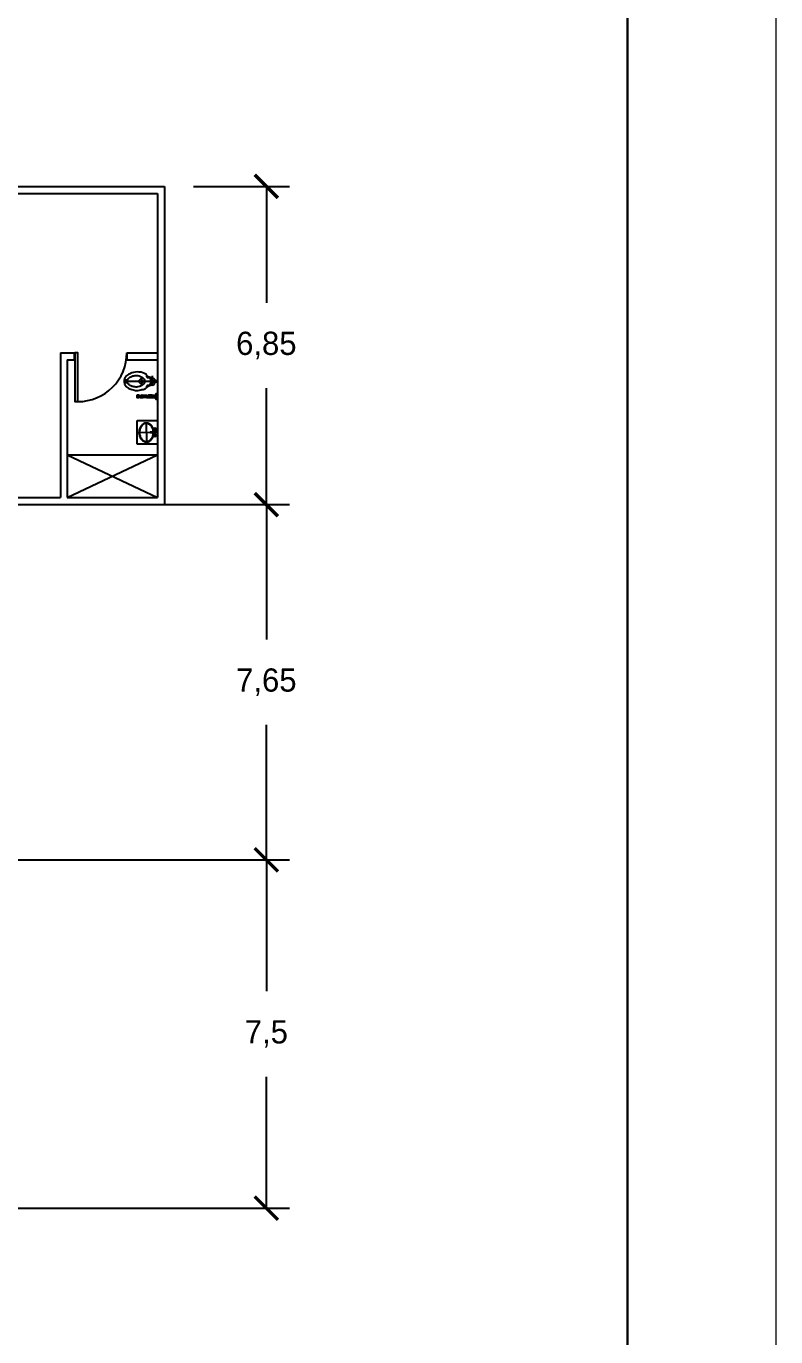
# Model space of a CAD drawing. Header units: millimetres. Extents: x -1615 to -538, y 177 to 397.
# Drawn here: x -1092.29 to -1076.14, y 209.04 to 237.26 of the extents above; entities that cross this region are included whole.
import ezdxf

# ---------------------------------------------------------------- set-up
doc = ezdxf.new("R2010")
doc.units = ezdxf.units.MM
for name, color, linetype in [('MUEBLES', 9, 'Continuous'), ('MUROS', 1, 'Continuous'), ('MUROS2', 9, 'Continuous')]:
    doc.layers.add(name, color=color, linetype=linetype)
doc.layers.add('muros bajos', color=252, linetype='Continuous', lineweight=20)
doc.styles.get("Standard").update_dxf_attribs({"font": 'stylu.ttf'})
doc.dimstyles.new('ISO-25', dxfattribs={"dimtxt": 0.5, "dimasz": 0.5, "dimexe": 0.5, "dimexo": 0.625, "dimtad": 0, "dimtih": 1, "dimtoh": 1, "dimtxsty": 'Standard', "dimblk": 'ARCHTICK', "dimcen": 2.5, "dimadec": 0, "dimazin": 0, "dimtfac": 1, "dimtmove": 0, "dimatfit": 3, "dimfxl": 0, "dimarcsym": 0})

# ---------------------------------------------------------------- blocks, each defined once
blk = doc.blocks.new('OVALIN')
for p, q in [((0, -0.482), (0, 0)), ((0.27, -0.267), (-0.27, -0.267)), ((0.11, -0.04), (-0.11, -0.04))]:
    blk.add_line(p, q)
blk.add_lwpolyline([(0.017, -0.071, -0.057947), (0.094, -0.084, -0.080358), (0.171, -0.123, -0.109726), (0.229, -0.189, -0.129522), (0.25, -0.266, -0.129491), (0.229, -0.343, -0.109705), (0.171, -0.409, -0.080358), (0.094, -0.448, -0.070455), (0, -0.462, -0.070437), (-0.094, -0.448, -0.080344), (-0.171, -0.409, -0.109805), (-0.23, -0.343, -0.12938), (-0.25, -0.266, -0.129412), (-0.23, -0.189, -0.109828), (-0.171, -0.123, -0.080344), (-0.094, -0.084, -0.058052), (-0.017, -0.071, -0.05693)], format="xyb")
at = {"elevation": 0.472}
blk.add_lwpolyline([(0.016, -0.081, -0.057902), (0.091, -0.094, -0.080358), (0.165, -0.131, -0.109781), (0.221, -0.194, -0.129604), (0.24, -0.266, -0.129578), (0.221, -0.338, -0.109763), (0.165, -0.401, -0.080358), (0.091, -0.438, -0.070455), (0, -0.452, -0.070437), (-0.091, -0.438, -0.080344), (-0.165, -0.401, -0.109849), (-0.221, -0.338, -0.129486), (-0.24, -0.266, -0.129512), (-0.221, -0.194, -0.109867), (-0.165, -0.131, -0.080344), (-0.091, -0.094, -0.058006), (-0.016, -0.081, -0.05693)], format="xyb", dxfattribs=at)
for points in [[(-0.105, -0.04, 0.119733), (-0.08, -0.065, 0.119733), (-0.055, -0.04, 0.119733), (-0.08, -0.014, 0.119733)], [(0.105, -0.04, -0.119733), (0.08, -0.065, -0.119733), (0.055, -0.04, -0.119733), (0.08, -0.014, -0.119733)]]:
    blk.add_lwpolyline(points, format="xyb", close=True)
blk.add_lwpolyline([(-0.02, -0.007), (-0.013, -0.157), (0.012, -0.157), (0.02, -0.007)], close=True)
for centre, radius in [((-0.08, -0.04), 0.03), ((-0.08, -0.04), 0.00268), ((0, -0.266, 0.472), 0.0157), ((0.08, -0.04), 0.03), ((0.08, -0.04), 0.00268)]:
    blk.add_circle(centre, radius)
blk = doc.blocks.new('_ArchTick')
at = {"color": 0, "linetype": 'ByBlock', "const_width": 0.15}
blk.add_lwpolyline([(-0.5, -0.5), (0.5, 0.5)], dxfattribs=at)
blk = doc.blocks.new('*D276')
at = {"color": 0, "lineweight": -2}
for p, q in [((-1088.685, 233.814), (-1086.615, 233.814)), ((-1087.115, 233.814), (-1087.115, 231.309)), ((-1087.115, 226.964), (-1087.115, 229.469)), ((-1088.685, 226.964), (-1086.615, 226.964))]:
    blk.add_line(p, q, dxfattribs=at)
at = {"layer": 'Defpoints', "color": 0}
for p in [(-1089.31, 233.814), (-1089.31, 226.964), (-1087.115, 226.964)]:
    blk.add_point(p, dxfattribs=at)
at = {"color": 0, "lineweight": -2, "xscale": 0.5, "yscale": 0.5, "zscale": 0.5}
for p, rotation in [((-1087.115, 233.814), 90), ((-1087.115, 226.964), 270)]:
    blk.add_blockref('_ArchTick', p, dxfattribs=dict(at, rotation=rotation))
at = {"color": 0, "insert": (-1087.115, 230.389), "char_height": 0.5, "attachment_point": 5}
blk.add_mtext('6,85', dxfattribs=at)
blk = doc.blocks.new('*D277')
at = {"color": 0, "lineweight": -2}
for p, q in [((-1092.61, 226.964), (-1086.615, 226.964)), ((-1087.115, 226.964), (-1087.115, 224.059)), ((-1087.115, 219.314), (-1087.115, 222.219)), ((-1092.61, 219.314), (-1086.615, 219.314))]:
    blk.add_line(p, q, dxfattribs=at)
at = {"layer": 'Defpoints', "color": 0}
for p in [(-1093.235, 226.964), (-1093.235, 219.314), (-1087.115, 219.314)]:
    blk.add_point(p, dxfattribs=at)
at = {"color": 0, "lineweight": -2, "xscale": 0.5, "yscale": 0.5, "zscale": 0.5}
for p, rotation in [((-1087.115, 226.964), 90), ((-1087.115, 219.314), 270)]:
    blk.add_blockref('_ArchTick', p, dxfattribs=dict(at, rotation=rotation))
at = {"color": 0, "insert": (-1087.115, 223.139), "char_height": 0.5, "attachment_point": 5}
blk.add_mtext('7,65', dxfattribs=at)
blk = doc.blocks.new('*D278')
at = {"color": 0, "lineweight": -2}
for p, q in [((-1092.61, 219.314), (-1086.615, 219.314)), ((-1087.115, 219.314), (-1087.115, 216.484)), ((-1087.115, 211.814), (-1087.115, 214.644)), ((-1094.911, 211.814), (-1086.615, 211.814))]:
    blk.add_line(p, q, dxfattribs=at)
at = {"layer": 'Defpoints', "color": 0}
for p in [(-1093.235, 219.314), (-1095.536, 211.814), (-1087.115, 211.814)]:
    blk.add_point(p, dxfattribs=at)
at = {"color": 0, "lineweight": -2, "xscale": 0.5, "yscale": 0.5, "zscale": 0.5}
for p, rotation in [((-1087.115, 219.314), 90), ((-1087.115, 211.814), 270)]:
    blk.add_blockref('_ArchTick', p, dxfattribs=dict(at, rotation=rotation))
at = {"color": 0, "insert": (-1087.115, 215.564), "char_height": 0.5, "attachment_point": 5}
blk.add_mtext('7,5', dxfattribs=at)

msp = doc.modelspace()

# ---------------------------------------------------------------- linework, layer by layer
for p, q in [((-1091.401, 228.033), (-1089.46, 228.033)), ((-1091.401, 228.033), (-1089.46, 227.114)), ((-1091.401, 227.114), (-1089.46, 228.033))]:
    msp.add_line(p, q)
at = {"color": 3, "lineweight": 30}
msp.add_lwpolyline([(-1217.76, 180.593), (-1217.76, 394.012), (-1217.76, 394.012), (-1079.34, 394.012), (-1079.34, 394.012), (-1079.34, 180.593)], close=True, dxfattribs=at)
at = {"layer": 'MUEBLES'}
msp.add_lwpolyline([(-1091.172, 229.181), (-1091.172, 230.233), (-1091.238, 230.233), (-1091.238, 229.181), (-1091.172, 229.181, 0.414214), (-1090.12, 230.233, 0.414214)], format="xyb", dxfattribs=at)
at = {"layer": 'MUROS'}
for p, q in [((-1102.935, 233.814), (-1089.31, 233.814)), ((-1102.935, 233.664), (-1089.46, 233.664)), ((-1089.46, 233.664), (-1089.46, 227.114)), ((-1089.31, 233.814), (-1089.31, 226.964)), ((-1091.551, 230.233), (-1091.551, 227.114)), ((-1091.551, 230.233), (-1091.238, 230.233)), ((-1091.401, 230.083), (-1091.401, 227.114)), ((-1091.401, 230.083), (-1091.253, 230.083)), ((-1091.253, 230.233), (-1091.253, 230.083)), ((-1090.12, 230.233), (-1089.46, 230.233)), ((-1090.12, 230.233), (-1090.12, 230.083)), ((-1090.12, 230.083), (-1089.46, 230.083)), ((-1100.51, 227.114), (-1091.551, 227.114)), ((-1093.235, 226.964), (-1089.31, 226.964)), ((-1091.401, 227.114), (-1089.46, 227.114)), ((-1089.31, 227.114), (-1089.31, 226.964))]:
    msp.add_line(p, q, dxfattribs=at)
at = {"layer": 'muros bajos', "color": 5}
msp.add_lwpolyline([(-1076.145, 397.208), (-1076.145, 177.397), (-1220.955, 177.397), (-1220.955, 397.208), (-1220.955, 397.208), (-1076.145, 397.208)], close=True, dxfattribs=at)
at = {"layer": 'MUROS2'}
for p, q in [((-1089.57, 229.55), (-1089.57, 229.736)), ((-1090.172, 229.619), (-1089.478, 229.619)), ((-1089.897, 229.317), (-1089.897, 229.266)), ((-1089.887, 229.318), (-1089.887, 229.266)), ((-1089.877, 229.318), (-1089.877, 229.266)), ((-1089.868, 229.318), (-1089.868, 229.266)), ((-1089.858, 229.317), (-1089.858, 229.266)), ((-1089.848, 229.297), (-1089.822, 229.297)), ((-1089.848, 229.287), (-1089.822, 229.287)), ((-1089.829, 229.312), (-1089.805, 229.312)), ((-1089.829, 229.312), (-1089.829, 229.297)), ((-1089.829, 229.287), (-1089.829, 229.271)), ((-1089.829, 229.271), (-1089.805, 229.271)), ((-1089.822, 229.287), (-1089.822, 229.297)), ((-1089.787, 229.304), (-1089.805, 229.304)), ((-1089.787, 229.28), (-1089.805, 229.28)), ((-1089.787, 229.312), (-1089.77, 229.312)), ((-1089.787, 229.271), (-1089.77, 229.271)), ((-1089.751, 229.303), (-1089.733, 229.313)), ((-1089.751, 229.281), (-1089.751, 229.303)), ((-1089.751, 229.281), (-1089.733, 229.27)), ((-1089.714, 229.303), (-1089.733, 229.313)), ((-1089.714, 229.281), (-1089.733, 229.27)), ((-1089.714, 229.281), (-1089.714, 229.303)), ((-1089.693, 229.312), (-1089.672, 229.312)), ((-1089.693, 229.271), (-1089.672, 229.271)), ((-1089.672, 229.315), (-1089.672, 229.268)), ((-1089.672, 229.315), (-1089.655, 229.315)), ((-1089.655, 229.304), (-1089.672, 229.304)), ((-1089.655, 229.28), (-1089.672, 229.28)), ((-1089.672, 229.268), (-1089.655, 229.268)), ((-1089.573, 229.312), (-1089.556, 229.312)), ((-1089.573, 229.271), (-1089.556, 229.271)), ((-1089.556, 229.318), (-1089.539, 229.318)), ((-1089.556, 229.318), (-1089.556, 229.266)), ((-1089.539, 229.304), (-1089.556, 229.304)), ((-1089.539, 229.28), (-1089.556, 229.28)), ((-1089.556, 229.266), (-1089.539, 229.266)), ((-1089.539, 229.318), (-1089.539, 229.266)), ((-1089.539, 229.312), (-1089.514, 229.312)), ((-1089.539, 229.271), (-1089.514, 229.271)), ((-1089.9, 228.775), (-1089.468, 228.775)), ((-1089.9, 228.266), (-1089.9, 228.775)), ((-1089.468, 228.266), (-1089.9, 228.266))]:
    msp.add_line(p, q, dxfattribs=at)
for points in [[(-1089.69, 229.49), (-1089.69, 229.516, -0.254955), (-1089.647, 229.536), (-1089.625, 229.536, 0.181863), (-1089.605, 229.599), (-1089.605, 229.643, 0.233721), (-1089.625, 229.691), (-1089.647, 229.691, -0.254955), (-1089.69, 229.711), (-1089.69, 229.749, 0.255365), (-1089.699, 229.766, 0.225319), (-1090.012, 229.799, 0.081507), (-1090.099, 229.758, 0.106956), (-1090.162, 229.691, 0.024221), (-1090.168, 229.679, 0.551249), (-1090.15, 229.649), (-1090.116, 229.649, 0.25566), (-1090.098, 229.659, -0.111287), (-1090.051, 229.706, -0.076383), (-1089.987, 229.733, -0.063316), (-1089.902, 229.744, -0.116242), (-1089.857, 229.733, -0.076383), (-1089.793, 229.706, -0.107132), (-1089.747, 229.661, -0.147565), (-1089.734, 229.618, -0.147565), (-1089.747, 229.576, -0.107132), (-1089.793, 229.531, -0.076383), (-1089.857, 229.503, -0.116242), (-1089.902, 229.493, -0.063316), (-1089.987, 229.503, -0.076383), (-1090.051, 229.531, -0.107132), (-1090.097, 229.576, -0.007233), (-1090.098, 229.578, 0.258993), (-1090.116, 229.587), (-1090.15, 229.587, 0.551249), (-1090.168, 229.558, 0.024221), (-1090.162, 229.546, 0.106956), (-1090.099, 229.478, 0.081507), (-1090.012, 229.438, 0.069614), (-1089.902, 229.422, 0.069614), (-1089.793, 229.438, 0.125304), (-1089.697, 229.475, 0.222257)], [(-1089.502, 229.606), (-1089.57, 229.606, -1), (-1089.57, 229.632), (-1089.502, 229.632)], [(-1089.861, 229.266, 0.414214), (-1089.848, 229.279), (-1089.848, 229.305, 0.414214), (-1089.861, 229.318), (-1089.893, 229.318, 0.414214), (-1089.906, 229.305), (-1089.906, 229.279, 0.414214), (-1089.893, 229.266)]]:
    msp.add_lwpolyline(points, format="xyb", close=True, dxfattribs=at)
for points in [[(-1090.167, 229.583, -0.069686), (-1090.172, 229.619, -0.075487), (-1090.166, 229.658, -0.106956)], [(-1090.12, 229.618, -0.089637), (-1090.115, 229.649, -0.107132)], [(-1090.115, 229.588, -0.089657), (-1090.12, 229.618, -0.147565)], [(-1089.856, 229.618, -0.147565), (-1089.85, 229.638, -0.107132), (-1089.817, 229.671, -0.014204), (-1089.807, 229.676, -0.063316)], [(-1089.807, 229.56, -0.014204), (-1089.817, 229.566, -0.107132), (-1089.85, 229.598, -0.147565), (-1089.856, 229.618, -0.147565)], [(-1089.812, 229.682, -0.029468), (-1089.801, 229.666, -0.147565), (-1089.786, 229.618, -0.147565), (-1089.801, 229.57, -0.029468), (-1089.812, 229.555, -0.076383)]]:
    msp.add_lwpolyline(points, format="xyb", dxfattribs=at)
for points in [[(-1089.496, 229.634), (-1089.496, 229.604), (-1089.502, 229.604), (-1089.502, 229.634)], [(-1089.478, 229.64), (-1089.478, 229.598), (-1089.496, 229.602), (-1089.496, 229.636)], [(-1089.805, 229.318), (-1089.805, 229.266), (-1089.787, 229.266), (-1089.787, 229.318)], [(-1089.77, 229.266), (-1089.77, 229.318), (-1089.693, 229.318), (-1089.693, 229.266)], [(-1089.573, 229.266), (-1089.573, 229.318), (-1089.655, 229.318), (-1089.655, 229.266)], [(-1089.514, 229.271), (-1089.514, 229.312), (-1089.488, 229.357), (-1089.488, 229.227)]]:
    msp.add_lwpolyline(points, close=True, dxfattribs=at)
for centre, radius in [((-1089.733, 229.292), 0.0259), ((-1089.733, 229.292), 0.00862), ((-1089.632, 229.292), 0.0186), ((-1089.624, 229.292), 0.0259), ((-1089.641, 229.292), 0.00873)]:
    msp.add_circle(centre, radius, dxfattribs=at)
for centre, radius, start, end in [((-1089.52, 230.033), 0.342, 240.1833, 259.1683), ((-1089.52, 229.197), 0.342, 98.4622, 119.8169), ((-1089.638, 229.691), 0.00875, 0.1307, 179.8695), ((-1089.638, 229.536), 0.00875, 180.1307, 359.8695), ((-1089.57, 229.619), 0.0206, 37.5996, 322.4007), ((-1089.57, 229.619), 0.0166, 49.4233, 310.5769), ((-1089.591, 229.615), 0.0826, 11.3972, 85.2586), ((-1089.591, 229.615), 0.0826, 284.5524, 353.8387)]:
    msp.add_arc(centre, radius, start, end, dxfattribs=at)

# ---------------------------------------------------------------- block references
at = {"layer": 'MUROS2', "xscale": -0.8115471028417724, "yscale": 0.8115471028415868, "zscale": 0.8115471028416238, "rotation": 271.1025725801902}
msp.add_blockref('OVALIN', (-1089.481, 228.52), dxfattribs=at)

# ---------------------------------------------------------------- dimensions: what is measured, and where the dimension line sits
for p1, p2, distance, picture, middle in [((-1089.31, 233.814), (-1089.31, 226.964), 2.195, '*D276', (-1087.115, 230.389)), ((-1093.235, 226.964), (-1093.235, 219.314), 6.12, '*D277', (-1087.115, 223.139))]:
    dim = msp.add_aligned_dim(p1=p1, p2=p2, distance=distance, dimstyle='ISO-25')
    dim.commit()
    dim.dimension.update_dxf_attribs({"geometry": picture, "text_midpoint": middle})
dim = msp.add_linear_dim(base=(-1087.115, 211.814), p1=(-1093.235, 219.314), p2=(-1095.536, 211.814), angle=90, dimstyle='ISO-25', override={"dimtmove": 1})
dim.commit()
dim.dimension.update_dxf_attribs({"geometry": '*D278', "text_midpoint": (-1087.115, 215.564)})

doc.saveas('drawing.dxf')
